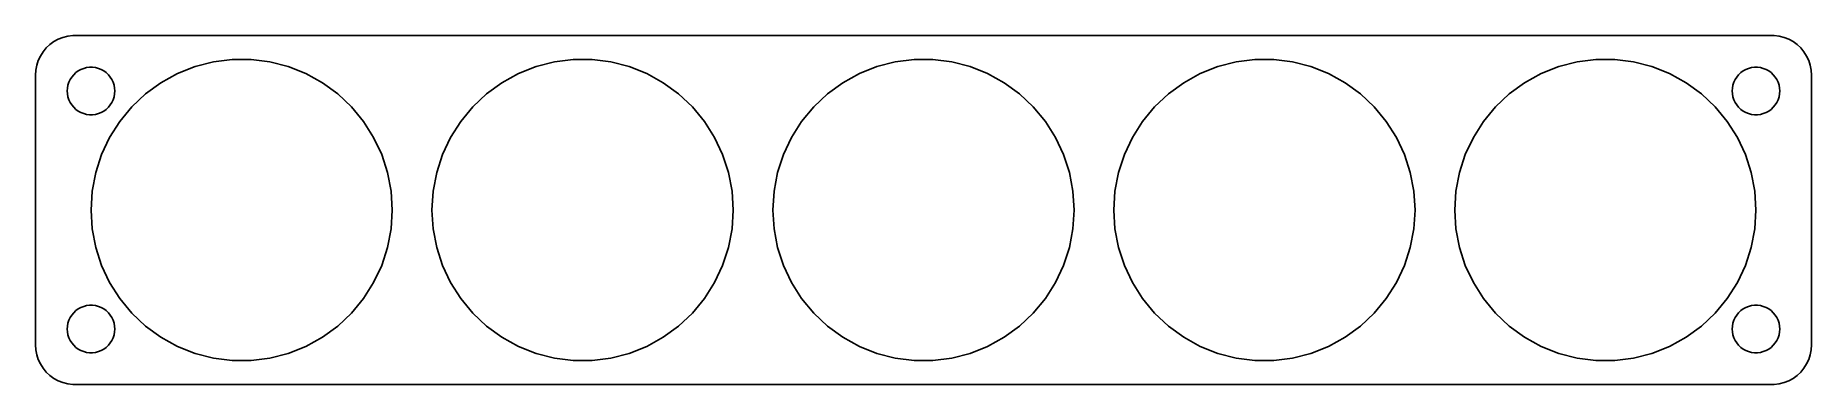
# Model space of a CAD drawing. Header units: metres. Extents: x -112 to 112, y -22 to 22.
import ezdxf

# ---------------------------------------------------------------- set-up
doc = ezdxf.new("R2010")
doc.units = ezdxf.units.M

msp = doc.modelspace()

# ---------------------------------------------------------------- linework, layer by layer
for p, q in [((-110.645, 20.4227), (-111.045, 19.9389)), ((-110.187, 20.8526), (-110.645, 20.4227)), ((-109.679, 21.2216), (-110.187, 20.8526)), ((-109.129, 21.5241), (-109.679, 21.2216)), ((-108.545, 21.7553), (-109.129, 21.5241)), ((-107.937, 21.9114), (-108.545, 21.7553)), ((-107.314, 21.9901), (-107.937, 21.9114)), ((107.314, 21.9901), (-107.314, 21.9901)), ((107.937, 21.9114), (107.314, 21.9901)), ((108.545, 21.7553), (107.937, 21.9114)), ((109.129, 21.5241), (108.545, 21.7553)), ((109.679, 21.2216), (109.129, 21.5241)), ((110.187, 20.8526), (109.679, 21.2216)), ((110.645, 20.4227), (110.187, 20.8526)), ((111.045, 19.9389), (110.645, 20.4227)), ((-111.843, 18.2434), (-111.961, 17.6267)), ((-111.649, 18.8406), (-111.843, 18.2434)), ((-111.382, 19.4088), (-111.649, 18.8406)), ((-111.045, 19.9389), (-111.382, 19.4088)), ((-105.927, 17.8532), (-105.562, 17.9469)), ((-105.562, 17.9469), (-105.188, 17.9941)), ((-105.188, 17.9941), (-104.812, 17.9941)), ((-104.812, 17.9941), (-104.438, 17.9469)), ((-104.438, 17.9469), (-104.073, 17.8532)), ((-94.0898, 17.1917), (-91.8713, 18.0701)), ((-91.8713, 18.0701), (-89.5602, 18.6635)), ((-89.5602, 18.6635), (-87.193, 18.9625)), ((-87.193, 18.9625), (-84.807, 18.9625)), ((-84.807, 18.9625), (-82.4398, 18.6635)), ((-82.4398, 18.6635), (-80.1287, 18.0701)), ((-80.1287, 18.0701), (-77.9102, 17.1917)), ((-51.0898, 17.1917), (-48.8713, 18.0701)), ((-48.8713, 18.0701), (-46.5602, 18.6635)), ((-46.5602, 18.6635), (-44.193, 18.9625)), ((-44.193, 18.9625), (-41.807, 18.9625)), ((-41.807, 18.9625), (-39.4397, 18.6635)), ((-39.4397, 18.6635), (-37.1287, 18.0701)), ((-37.1287, 18.0701), (-34.9102, 17.1917)), ((-8.0898, 17.1917), (-5.87132, 18.0701)), ((-5.87132, 18.0701), (-3.56024, 18.6635)), ((-3.56024, 18.6635), (-1.19301, 18.9625)), ((-1.19301, 18.9625), (1.19301, 18.9625)), ((1.19301, 18.9625), (3.56024, 18.6635)), ((3.56024, 18.6635), (5.87132, 18.0701)), ((5.87132, 18.0701), (8.0898, 17.1917)), ((34.9102, 17.1917), (37.1287, 18.0701)), ((37.1287, 18.0701), (39.4397, 18.6635)), ((39.4397, 18.6635), (41.807, 18.9625)), ((41.807, 18.9625), (44.193, 18.9625)), ((44.193, 18.9625), (46.5602, 18.6635)), ((46.5602, 18.6635), (48.8713, 18.0701)), ((48.8713, 18.0701), (51.0898, 17.1917)), ((77.9102, 17.1917), (80.1287, 18.0701)), ((80.1287, 18.0701), (82.4398, 18.6635)), ((82.4398, 18.6635), (84.807, 18.9625)), ((84.807, 18.9625), (87.193, 18.9625)), ((87.193, 18.9625), (89.5602, 18.6635)), ((89.5602, 18.6635), (91.8713, 18.0701)), ((91.8713, 18.0701), (94.0898, 17.1917)), ((104.073, 17.8532), (104.438, 17.9469)), ((104.438, 17.9469), (104.812, 17.9941)), ((104.812, 17.9941), (105.188, 17.9941)), ((105.188, 17.9941), (105.562, 17.9469)), ((105.562, 17.9469), (105.927, 17.8532)), ((111.382, 19.4088), (111.045, 19.9389)), ((111.649, 18.8406), (111.382, 19.4088)), ((111.843, 18.2434), (111.649, 18.8406)), ((111.961, 17.6267), (111.843, 18.2434)), ((-111.961, 17.6267), (-112, 17)), ((-112, 17), (-112, -17)), ((-107.976, 15.376), (-107.906, 15.7461)), ((-107.906, 15.7461), (-107.789, 16.1044)), ((-107.789, 16.1044), (-107.629, 16.4453)), ((-107.629, 16.4453), (-107.427, 16.7634)), ((-107.427, 16.7634), (-107.187, 17.0536)), ((-107.187, 17.0536), (-106.912, 17.3115)), ((-106.912, 17.3115), (-106.607, 17.533)), ((-106.607, 17.533), (-106.277, 17.7145)), ((-106.277, 17.7145), (-105.927, 17.8532)), ((-104.073, 17.8532), (-103.723, 17.7145)), ((-103.723, 17.7145), (-103.393, 17.533)), ((-103.393, 17.533), (-103.088, 17.3115)), ((-103.088, 17.3115), (-102.813, 17.0536)), ((-102.813, 17.0536), (-102.573, 16.7634)), ((-102.573, 16.7634), (-102.371, 16.4453)), ((-102.371, 16.4453), (-102.211, 16.1044)), ((-102.211, 16.1044), (-102.094, 15.7461)), ((-102.094, 15.7461), (-102.024, 15.376)), ((-98.1111, 14.6397), (-96.1807, 16.0422)), ((-96.1807, 16.0422), (-94.0898, 17.1917)), ((-77.9102, 17.1917), (-75.8193, 16.0422)), ((-75.8193, 16.0422), (-73.8889, 14.6397)), ((-55.1111, 14.6397), (-53.1807, 16.0422)), ((-53.1807, 16.0422), (-51.0898, 17.1917)), ((-34.9102, 17.1917), (-32.8193, 16.0422)), ((-32.8193, 16.0422), (-30.8889, 14.6397)), ((-12.1111, 14.6397), (-10.1807, 16.0422)), ((-10.1807, 16.0422), (-8.0898, 17.1917)), ((8.0898, 17.1917), (10.1807, 16.0422)), ((10.1807, 16.0422), (12.1111, 14.6397)), ((30.8889, 14.6397), (32.8193, 16.0422)), ((32.8193, 16.0422), (34.9102, 17.1917)), ((51.0898, 17.1917), (53.1807, 16.0422)), ((53.1807, 16.0422), (55.1111, 14.6397)), ((73.8889, 14.6397), (75.8193, 16.0422)), ((75.8193, 16.0422), (77.9102, 17.1917)), ((94.0898, 17.1917), (96.1807, 16.0422)), ((96.1807, 16.0422), (98.1111, 14.6397)), ((102.024, 15.376), (102.094, 15.7461)), ((102.094, 15.7461), (102.211, 16.1044)), ((102.211, 16.1044), (102.371, 16.4453)), ((102.371, 16.4453), (102.573, 16.7634)), ((102.573, 16.7634), (102.813, 17.0536)), ((102.813, 17.0536), (103.088, 17.3115)), ((103.088, 17.3115), (103.393, 17.533)), ((103.393, 17.533), (103.723, 17.7145)), ((103.723, 17.7145), (104.073, 17.8532)), ((105.927, 17.8532), (106.277, 17.7145)), ((106.277, 17.7145), (106.607, 17.533)), ((106.607, 17.533), (106.912, 17.3115)), ((106.912, 17.3115), (107.187, 17.0536)), ((107.187, 17.0536), (107.427, 16.7634)), ((107.427, 16.7634), (107.629, 16.4453)), ((107.629, 16.4453), (107.789, 16.1044)), ((107.789, 16.1044), (107.906, 15.7461)), ((107.906, 15.7461), (107.976, 15.376)), ((112, 17), (111.961, 17.6267)), ((112, -17), (112, 17)), ((-108, 15), (-107.976, 15.376)), ((-107.976, 14.624), (-108, 15)), ((-107.906, 14.2539), (-107.976, 14.624)), ((-107.789, 13.8956), (-107.906, 14.2539)), ((-107.629, 13.5547), (-107.789, 13.8956)), ((-107.427, 13.2366), (-107.629, 13.5547)), ((-102.371, 13.5547), (-102.573, 13.2366)), ((-102.211, 13.8956), (-102.371, 13.5547)), ((-102.094, 14.2539), (-102.211, 13.8956)), ((-102.024, 14.624), (-102.094, 14.2539)), ((-102.024, 15.376), (-102, 15)), ((-102, 15), (-102.024, 14.624)), ((-99.8504, 13.0064), (-98.1111, 14.6397)), ((-73.8889, 14.6397), (-72.1496, 13.0064)), ((-56.8504, 13.0064), (-55.1111, 14.6397)), ((-30.8889, 14.6397), (-29.1496, 13.0064)), ((-13.8504, 13.0064), (-12.1111, 14.6397)), ((12.1111, 14.6397), (13.8504, 13.0064)), ((29.1496, 13.0064), (30.8889, 14.6397)), ((55.1111, 14.6397), (56.8504, 13.0064)), ((72.1496, 13.0064), (73.8889, 14.6397)), ((98.1111, 14.6397), (99.8504, 13.0064)), ((102, 15), (102.024, 15.376)), ((102.024, 14.624), (102, 15)), ((102.094, 14.2539), (102.024, 14.624)), ((102.211, 13.8956), (102.094, 14.2539)), ((102.371, 13.5547), (102.211, 13.8956)), ((102.573, 13.2366), (102.371, 13.5547)), ((107.629, 13.5547), (107.427, 13.2366)), ((107.789, 13.8956), (107.629, 13.5547)), ((107.906, 14.2539), (107.789, 13.8956)), ((107.976, 14.624), (107.906, 14.2539)), ((107.976, 15.376), (108, 15)), ((108, 15), (107.976, 14.624)), ((-107.187, 12.9464), (-107.427, 13.2366)), ((-106.912, 12.6884), (-107.187, 12.9464)), ((-106.607, 12.467), (-106.912, 12.6884)), ((-106.277, 12.2855), (-106.607, 12.467)), ((-105.927, 12.1468), (-106.277, 12.2855)), ((-105.562, 12.0531), (-105.927, 12.1468)), ((-105.188, 12.0059), (-105.562, 12.0531)), ((-104.812, 12.0059), (-105.188, 12.0059)), ((-104.438, 12.0531), (-104.812, 12.0059)), ((-104.073, 12.1468), (-104.438, 12.0531)), ((-103.723, 12.2855), (-104.073, 12.1468)), ((-103.393, 12.467), (-103.723, 12.2855)), ((-103.088, 12.6884), (-103.393, 12.467)), ((-102.813, 12.9464), (-103.088, 12.6884)), ((-102.573, 13.2366), (-102.813, 12.9464)), ((-101.371, 11.1679), (-99.8504, 13.0064)), ((-72.1496, 13.0064), (-70.6287, 11.1679)), ((-58.3713, 11.1679), (-56.8504, 13.0064)), ((-29.1496, 13.0064), (-27.6287, 11.1679)), ((-15.3713, 11.1679), (-13.8504, 13.0064)), ((13.8504, 13.0064), (15.3713, 11.1679)), ((27.6287, 11.1679), (29.1496, 13.0064)), ((56.8504, 13.0064), (58.3713, 11.1679)), ((70.6287, 11.1679), (72.1496, 13.0064)), ((99.8504, 13.0064), (101.371, 11.1679)), ((102.813, 12.9464), (102.573, 13.2366)), ((103.088, 12.6884), (102.813, 12.9464)), ((103.393, 12.467), (103.088, 12.6884)), ((103.723, 12.2855), (103.393, 12.467)), ((104.073, 12.1468), (103.723, 12.2855)), ((104.438, 12.0531), (104.073, 12.1468)), ((104.812, 12.0059), (104.438, 12.0531)), ((105.188, 12.0059), (104.812, 12.0059)), ((105.562, 12.0531), (105.188, 12.0059)), ((105.927, 12.1468), (105.562, 12.0531)), ((106.277, 12.2855), (105.927, 12.1468)), ((106.607, 12.467), (106.277, 12.2855)), ((106.912, 12.6884), (106.607, 12.467)), ((107.187, 12.9464), (106.912, 12.6884)), ((107.427, 13.2366), (107.187, 12.9464)), ((-103.666, 6.99435), (-102.65, 9.15331)), ((-102.65, 9.15331), (-101.371, 11.1679)), ((-70.6287, 11.1679), (-69.3502, 9.15331)), ((-69.3502, 9.15331), (-68.3342, 6.99435)), ((-60.6657, 6.99435), (-59.6498, 9.15331)), ((-59.6498, 9.15331), (-58.3713, 11.1679)), ((-27.6287, 11.1679), (-26.3502, 9.15331)), ((-26.3502, 9.15331), (-25.3342, 6.99435)), ((-17.6657, 6.99435), (-16.6498, 9.15331)), ((-16.6498, 9.15331), (-15.3713, 11.1679)), ((15.3713, 11.1679), (16.6498, 9.15331)), ((16.6498, 9.15331), (17.6657, 6.99435)), ((25.3342, 6.99435), (26.3502, 9.15331)), ((26.3502, 9.15331), (27.6287, 11.1679)), ((58.3713, 11.1679), (59.6498, 9.15331)), ((59.6498, 9.15331), (60.6657, 6.99435)), ((68.3342, 6.99435), (69.3502, 9.15331)), ((69.3502, 9.15331), (70.6287, 11.1679)), ((101.371, 11.1679), (102.65, 9.15331)), ((102.65, 9.15331), (103.666, 6.99435)), ((-104.403, 4.7251), (-103.666, 6.99435)), ((-68.3342, 6.99435), (-67.5969, 4.7251)), ((-61.4031, 4.7251), (-60.6657, 6.99435)), ((-25.3342, 6.99435), (-24.5969, 4.7251)), ((-18.4031, 4.7251), (-17.6657, 6.99435)), ((17.6657, 6.99435), (18.4031, 4.7251)), ((24.5969, 4.7251), (25.3342, 6.99435)), ((60.6657, 6.99435), (61.4031, 4.7251)), ((67.5969, 4.7251), (68.3342, 6.99435)), ((103.666, 6.99435), (104.403, 4.7251)), ((-104.85, 2.38132), (-104.403, 4.7251)), ((-67.5969, 4.7251), (-67.1498, 2.38132)), ((-61.8502, 2.38132), (-61.4031, 4.7251)), ((-24.5969, 4.7251), (-24.1498, 2.38132)), ((-18.8502, 2.38132), (-18.4031, 4.7251)), ((18.4031, 4.7251), (18.8502, 2.38132)), ((24.1498, 2.38132), (24.5969, 4.7251)), ((61.4031, 4.7251), (61.8502, 2.38132)), ((67.1498, 2.38132), (67.5969, 4.7251)), ((104.403, 4.7251), (104.85, 2.38132)), ((-105, 0), (-104.85, 2.38132)), ((-67.1498, 2.38132), (-67, 0)), ((-62, 0), (-61.8502, 2.38132)), ((-24.1498, 2.38132), (-24, 0)), ((-19, 0), (-18.8502, 2.38132)), ((18.8502, 2.38132), (19, 0)), ((24, 0), (24.1498, 2.38132)), ((61.8502, 2.38132), (62, 0)), ((67, 0), (67.1498, 2.38132)), ((104.85, 2.38132), (105, 0)), ((-104.85, -2.38132), (-105, 0)), ((-67, 0), (-67.1498, -2.38132)), ((-61.8502, -2.38132), (-62, 0)), ((-24, 0), (-24.1498, -2.38132)), ((-18.8502, -2.38132), (-19, 0)), ((19, 0), (18.8502, -2.38132)), ((24.1498, -2.38132), (24, 0)), ((62, 0), (61.8502, -2.38132)), ((67.1498, -2.38132), (67, 0)), ((105, 0), (104.85, -2.38132)), ((-104.403, -4.7251), (-104.85, -2.38132)), ((-67.1498, -2.38132), (-67.5969, -4.7251)), ((-61.4031, -4.7251), (-61.8502, -2.38132)), ((-24.1498, -2.38132), (-24.5969, -4.7251)), ((-18.4031, -4.7251), (-18.8502, -2.38132)), ((18.8502, -2.38132), (18.4031, -4.7251)), ((24.5969, -4.7251), (24.1498, -2.38132)), ((61.8502, -2.38132), (61.4031, -4.7251)), ((67.5969, -4.7251), (67.1498, -2.38132)), ((104.85, -2.38132), (104.403, -4.7251)), ((-103.666, -6.99435), (-104.403, -4.7251)), ((-67.5969, -4.7251), (-68.3342, -6.99435)), ((-60.6657, -6.99435), (-61.4031, -4.7251)), ((-24.5969, -4.7251), (-25.3342, -6.99435)), ((-17.6657, -6.99435), (-18.4031, -4.7251)), ((18.4031, -4.7251), (17.6657, -6.99435)), ((25.3342, -6.99435), (24.5969, -4.7251)), ((61.4031, -4.7251), (60.6657, -6.99435)), ((68.3342, -6.99435), (67.5969, -4.7251)), ((104.403, -4.7251), (103.666, -6.99435)), ((-102.65, -9.15331), (-103.666, -6.99435)), ((-68.3342, -6.99435), (-69.3502, -9.15331)), ((-59.6498, -9.15331), (-60.6657, -6.99435)), ((-25.3342, -6.99435), (-26.3502, -9.15331)), ((-16.6498, -9.15331), (-17.6657, -6.99435)), ((17.6657, -6.99435), (16.6498, -9.15331)), ((26.3502, -9.15331), (25.3342, -6.99435)), ((60.6657, -6.99435), (59.6498, -9.15331)), ((69.3502, -9.15331), (68.3342, -6.99435)), ((103.666, -6.99435), (102.65, -9.15331)), ((-101.371, -11.1679), (-102.65, -9.15331)), ((-99.8504, -13.0064), (-101.371, -11.1679)), ((-70.6287, -11.1679), (-72.1496, -13.0064)), ((-69.3502, -9.15331), (-70.6287, -11.1679)), ((-58.3713, -11.1679), (-59.6498, -9.15331)), ((-56.8504, -13.0064), (-58.3713, -11.1679)), ((-27.6287, -11.1679), (-29.1496, -13.0064)), ((-26.3502, -9.15331), (-27.6287, -11.1679)), ((-15.3713, -11.1679), (-16.6498, -9.15331)), ((-13.8504, -13.0064), (-15.3713, -11.1679)), ((15.3713, -11.1679), (13.8504, -13.0064)), ((16.6498, -9.15331), (15.3713, -11.1679)), ((27.6287, -11.1679), (26.3502, -9.15331)), ((29.1496, -13.0064), (27.6287, -11.1679)), ((58.3713, -11.1679), (56.8504, -13.0064)), ((59.6498, -9.15331), (58.3713, -11.1679)), ((70.6287, -11.1679), (69.3502, -9.15331)), ((72.1496, -13.0064), (70.6287, -11.1679)), ((101.371, -11.1679), (99.8504, -13.0064)), ((102.65, -9.15331), (101.371, -11.1679)), ((-107.629, -13.5547), (-107.427, -13.2366)), ((-107.427, -13.2366), (-107.187, -12.9464)), ((-107.187, -12.9464), (-106.912, -12.6884)), ((-106.912, -12.6884), (-106.607, -12.467)), ((-106.607, -12.467), (-106.277, -12.2855)), ((-106.277, -12.2855), (-105.927, -12.1468)), ((-105.927, -12.1468), (-105.562, -12.0531)), ((-105.562, -12.0531), (-105.188, -12.0059)), ((-105.188, -12.0059), (-104.812, -12.0059)), ((-104.812, -12.0059), (-104.438, -12.0531)), ((-104.438, -12.0531), (-104.073, -12.1468)), ((-104.073, -12.1468), (-103.723, -12.2855)), ((-103.723, -12.2855), (-103.393, -12.467)), ((-103.393, -12.467), (-103.088, -12.6884)), ((-103.088, -12.6884), (-102.813, -12.9464)), ((-102.813, -12.9464), (-102.573, -13.2366)), ((-102.573, -13.2366), (-102.371, -13.5547)), ((-98.1111, -14.6397), (-99.8504, -13.0064)), ((-72.1496, -13.0064), (-73.8889, -14.6397)), ((-55.1111, -14.6397), (-56.8504, -13.0064)), ((-29.1496, -13.0064), (-30.8889, -14.6397)), ((-12.1111, -14.6397), (-13.8504, -13.0064)), ((13.8504, -13.0064), (12.1111, -14.6397)), ((30.8889, -14.6397), (29.1496, -13.0064)), ((56.8504, -13.0064), (55.1111, -14.6397)), ((73.8889, -14.6397), (72.1496, -13.0064)), ((99.8504, -13.0064), (98.1111, -14.6397)), ((102.371, -13.5547), (102.573, -13.2366)), ((102.573, -13.2366), (102.813, -12.9464)), ((102.813, -12.9464), (103.088, -12.6884)), ((103.088, -12.6884), (103.393, -12.467)), ((103.393, -12.467), (103.723, -12.2855)), ((103.723, -12.2855), (104.073, -12.1468)), ((104.073, -12.1468), (104.438, -12.0531)), ((104.438, -12.0531), (104.812, -12.0059)), ((104.812, -12.0059), (105.188, -12.0059)), ((105.188, -12.0059), (105.562, -12.0531)), ((105.562, -12.0531), (105.927, -12.1468)), ((105.927, -12.1468), (106.277, -12.2855)), ((106.277, -12.2855), (106.607, -12.467)), ((106.607, -12.467), (106.912, -12.6884)), ((106.912, -12.6884), (107.187, -12.9464)), ((107.187, -12.9464), (107.427, -13.2366)), ((107.427, -13.2366), (107.629, -13.5547)), ((-108, -15), (-107.976, -14.624)), ((-107.976, -15.376), (-108, -15)), ((-107.976, -14.624), (-107.906, -14.2539)), ((-107.906, -15.7461), (-107.976, -15.376)), ((-107.906, -14.2539), (-107.789, -13.8956)), ((-107.789, -13.8956), (-107.629, -13.5547)), ((-102.371, -13.5547), (-102.211, -13.8956)), ((-102.211, -13.8956), (-102.094, -14.2539)), ((-102.094, -14.2539), (-102.024, -14.624)), ((-102.024, -15.376), (-102.094, -15.7461)), ((-102.024, -14.624), (-102, -15)), ((-102, -15), (-102.024, -15.376)), ((-96.1807, -16.0422), (-98.1111, -14.6397)), ((-73.8889, -14.6397), (-75.8193, -16.0422)), ((-53.1807, -16.0422), (-55.1111, -14.6397)), ((-30.8889, -14.6397), (-32.8193, -16.0422)), ((-10.1807, -16.0422), (-12.1111, -14.6397)), ((12.1111, -14.6397), (10.1807, -16.0422)), ((32.8193, -16.0422), (30.8889, -14.6397)), ((55.1111, -14.6397), (53.1807, -16.0422)), ((75.8193, -16.0422), (73.8889, -14.6397)), ((98.1111, -14.6397), (96.1807, -16.0422)), ((102, -15), (102.024, -14.624)), ((102.024, -15.376), (102, -15)), ((102.024, -14.624), (102.094, -14.2539)), ((102.094, -15.7461), (102.024, -15.376)), ((102.094, -14.2539), (102.211, -13.8956)), ((102.211, -13.8956), (102.371, -13.5547)), ((107.629, -13.5547), (107.789, -13.8956)), ((107.789, -13.8956), (107.906, -14.2539)), ((107.906, -14.2539), (107.976, -14.624)), ((107.976, -15.376), (107.906, -15.7461)), ((107.976, -14.624), (108, -15)), ((108, -15), (107.976, -15.376)), ((-112, -17), (-111.961, -17.6267)), ((-111.961, -17.6267), (-111.843, -18.2434)), ((-107.789, -16.1044), (-107.906, -15.7461)), ((-107.629, -16.4453), (-107.789, -16.1044)), ((-107.427, -16.7634), (-107.629, -16.4453)), ((-107.187, -17.0536), (-107.427, -16.7634)), ((-106.912, -17.3115), (-107.187, -17.0536)), ((-106.607, -17.533), (-106.912, -17.3115)), ((-106.277, -17.7145), (-106.607, -17.533)), ((-105.927, -17.8532), (-106.277, -17.7145)), ((-105.562, -17.9469), (-105.927, -17.8532)), ((-104.073, -17.8532), (-104.438, -17.9469)), ((-103.723, -17.7145), (-104.073, -17.8532)), ((-103.393, -17.533), (-103.723, -17.7145)), ((-103.088, -17.3115), (-103.393, -17.533)), ((-102.813, -17.0536), (-103.088, -17.3115)), ((-102.573, -16.7634), (-102.813, -17.0536)), ((-102.371, -16.4453), (-102.573, -16.7634)), ((-102.211, -16.1044), (-102.371, -16.4453)), ((-102.094, -15.7461), (-102.211, -16.1044)), ((-94.0898, -17.1917), (-96.1807, -16.0422)), ((-91.8713, -18.0701), (-94.0898, -17.1917)), ((-77.9102, -17.1917), (-80.1287, -18.0701)), ((-75.8193, -16.0422), (-77.9102, -17.1917)), ((-51.0898, -17.1917), (-53.1807, -16.0422)), ((-48.8713, -18.0701), (-51.0898, -17.1917)), ((-34.9102, -17.1917), (-37.1287, -18.0701)), ((-32.8193, -16.0422), (-34.9102, -17.1917)), ((-8.0898, -17.1917), (-10.1807, -16.0422)), ((-5.87132, -18.0701), (-8.0898, -17.1917)), ((8.0898, -17.1917), (5.87132, -18.0701)), ((10.1807, -16.0422), (8.0898, -17.1917)), ((34.9102, -17.1917), (32.8193, -16.0422)), ((37.1287, -18.0701), (34.9102, -17.1917)), ((51.0898, -17.1917), (48.8713, -18.0701)), ((53.1807, -16.0422), (51.0898, -17.1917)), ((77.9102, -17.1917), (75.8193, -16.0422)), ((80.1287, -18.0701), (77.9102, -17.1917)), ((94.0898, -17.1917), (91.8713, -18.0701)), ((96.1807, -16.0422), (94.0898, -17.1917)), ((102.211, -16.1044), (102.094, -15.7461)), ((102.371, -16.4453), (102.211, -16.1044)), ((102.573, -16.7634), (102.371, -16.4453)), ((102.813, -17.0536), (102.573, -16.7634)), ((103.088, -17.3115), (102.813, -17.0536)), ((103.393, -17.533), (103.088, -17.3115)), ((103.723, -17.7145), (103.393, -17.533)), ((104.073, -17.8532), (103.723, -17.7145)), ((104.438, -17.9469), (104.073, -17.8532)), ((105.927, -17.8532), (105.562, -17.9469)), ((106.277, -17.7145), (105.927, -17.8532)), ((106.607, -17.533), (106.277, -17.7145)), ((106.912, -17.3115), (106.607, -17.533)), ((107.187, -17.0536), (106.912, -17.3115)), ((107.427, -16.7634), (107.187, -17.0536)), ((107.629, -16.4453), (107.427, -16.7634)), ((107.789, -16.1044), (107.629, -16.4453)), ((107.906, -15.7461), (107.789, -16.1044)), ((111.843, -18.2434), (111.961, -17.6267)), ((111.961, -17.6267), (112, -17)), ((-111.843, -18.2434), (-111.649, -18.8406)), ((-111.649, -18.8406), (-111.382, -19.4088)), ((-111.382, -19.4088), (-111.045, -19.9389)), ((-111.045, -19.9389), (-110.645, -20.4227)), ((-105.188, -17.9941), (-105.562, -17.9469)), ((-104.812, -17.9941), (-105.188, -17.9941)), ((-104.438, -17.9469), (-104.812, -17.9941)), ((-89.5602, -18.6635), (-91.8713, -18.0701)), ((-87.193, -18.9625), (-89.5602, -18.6635)), ((-84.807, -18.9625), (-87.193, -18.9625)), ((-82.4398, -18.6635), (-84.807, -18.9625)), ((-80.1287, -18.0701), (-82.4398, -18.6635)), ((-46.5602, -18.6635), (-48.8713, -18.0701)), ((-44.193, -18.9625), (-46.5602, -18.6635)), ((-41.807, -18.9625), (-44.193, -18.9625)), ((-39.4397, -18.6635), (-41.807, -18.9625)), ((-37.1287, -18.0701), (-39.4397, -18.6635)), ((-3.56024, -18.6635), (-5.87132, -18.0701)), ((-1.19301, -18.9625), (-3.56024, -18.6635)), ((1.19301, -18.9625), (-1.19301, -18.9625)), ((3.56024, -18.6635), (1.19301, -18.9625)), ((5.87132, -18.0701), (3.56024, -18.6635)), ((39.4397, -18.6635), (37.1287, -18.0701)), ((41.807, -18.9625), (39.4397, -18.6635)), ((44.193, -18.9625), (41.807, -18.9625)), ((46.5602, -18.6635), (44.193, -18.9625)), ((48.8713, -18.0701), (46.5602, -18.6635)), ((82.4398, -18.6635), (80.1287, -18.0701)), ((84.807, -18.9625), (82.4398, -18.6635)), ((87.193, -18.9625), (84.807, -18.9625)), ((89.5602, -18.6635), (87.193, -18.9625)), ((91.8713, -18.0701), (89.5602, -18.6635)), ((104.812, -17.9941), (104.438, -17.9469)), ((105.188, -17.9941), (104.812, -17.9941)), ((105.562, -17.9469), (105.188, -17.9941)), ((110.645, -20.4227), (111.045, -19.9389)), ((111.045, -19.9389), (111.382, -19.4088)), ((111.382, -19.4088), (111.649, -18.8406)), ((111.649, -18.8406), (111.843, -18.2434)), ((-110.645, -20.4227), (-110.187, -20.8526)), ((-110.187, -20.8526), (-109.679, -21.2216)), ((-109.679, -21.2216), (-109.129, -21.5241)), ((-109.129, -21.5241), (-108.545, -21.7553)), ((-108.545, -21.7553), (-107.937, -21.9114)), ((-107.937, -21.9114), (-107.314, -21.9901)), ((-107.314, -21.9901), (107.314, -21.9901)), ((107.314, -21.9901), (107.937, -21.9114)), ((107.937, -21.9114), (108.545, -21.7553)), ((108.545, -21.7553), (109.129, -21.5241)), ((109.129, -21.5241), (109.679, -21.2216)), ((109.679, -21.2216), (110.187, -20.8526)), ((110.187, -20.8526), (110.645, -20.4227))]:
    msp.add_line(p, q)

doc.saveas('drawing.dxf')
